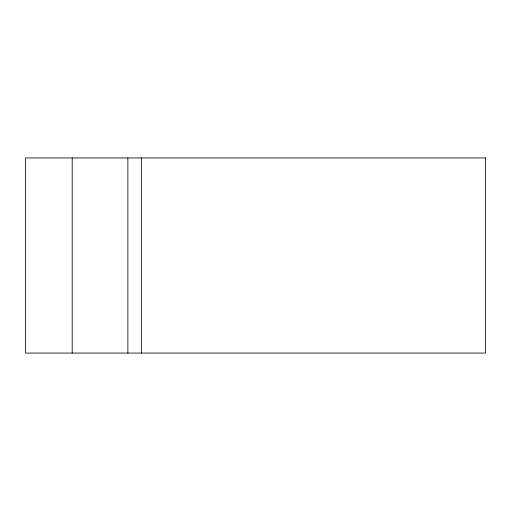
<?xml version="1.0" encoding="UTF-8"?>
<svg xmlns="http://www.w3.org/2000/svg" width="511" height="511" viewBox="0 0 511 511"><rect width="100%" height="100%" fill="white"/><g stroke="black" fill="none" stroke-linecap="round" stroke-linejoin="round"><path stroke-width="0.77" d="M141.349 157.937L141.349 353.063M127.871 157.937L127.871 353.063M72.198 157.937L72.198 353.063M485.45 157.937L25.55 157.937L25.55 353.063L485.45 353.063L485.45 157.937"/></g></svg>
